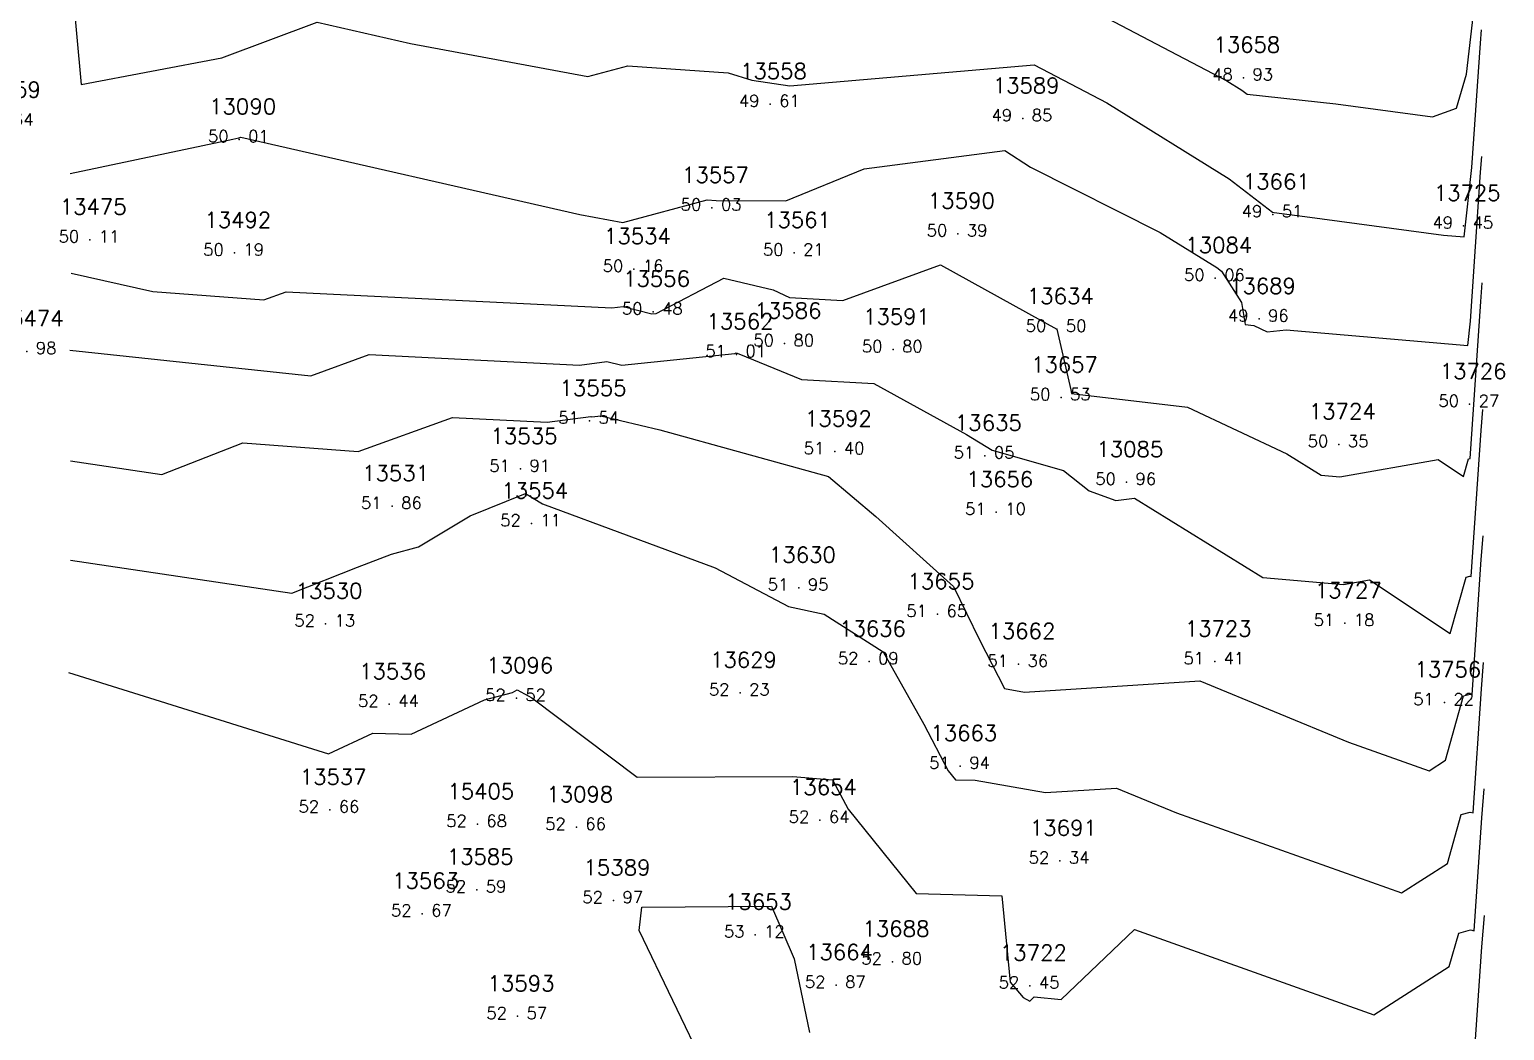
# Model space of a CAD drawing. Header units: millimetres. Extents: x 1412565 to 1412813, y 4931476 to 4931699.
# Drawn here: x 1412788.35 to 1412812.94, y 4931626.22 to 4931642.9 of the extents above; entities that cross this region are included whole.
import ezdxf
from ezdxf.enums import TextEntityAlignment as Align

# ---------------------------------------------------------------- set-up
doc = ezdxf.new("R2010")
doc.units = ezdxf.units.MM
for name, color, linetype in [('CIVIL', 50, 'Continuous'), ('CIVIL-DRAW', 80, 'Continuous'), ('CIVIL-NONAME', 130, 'Continuous'), ('CIVIL-TEXT', 240, 'Continuous'), ('CIVIL-Z', 50, 'Continuous'), ('Tcontours0', 7, 'Continuous'), ('Tcontours1', 7, 'Continuous'), ('Tcontours2', 7, 'Continuous')]:
    doc.layers.add(name, color=color, linetype=linetype)
doc.styles.add('CIVILCADMAIN', font='TXT.SHX')
doc.styles.get("Standard").update_dxf_attribs({"font": 'arial.ttf'})

# ---------------------------------------------------------------- blocks, each defined once
blk = doc.blocks.new('CIVIL-ZZ')
at = {"layer": 'CIVIL-DRAW'}
blk.add_point((0, 0), dxfattribs=at)
at = {"layer": 'CIVIL-NONAME'}
blk.add_attdef('NAME', text='', height=1.8, dxfattribs=at).set_placement((0, 2.1), align=Align.CENTER)
at = {"layer": 'CIVIL-TEXT', "flags": 8}
blk.add_attdef('TEXT', text='', height=2, dxfattribs=at).set_placement((0.2, -3.3), align=Align.CENTER)
at = {"layer": 'CIVIL-Z'}
blk.add_attdef('Z1', text='', height=1.6, dxfattribs=at).set_placement((-0.75, -0.225), align=Align.RIGHT)
blk.add_attdef('Z2', (0.75, -0.225), '', height=1.6, dxfattribs=at)

msp = doc.modelspace()

# ---------------------------------------------------------------- linework, layer by layer
at = {"layer": 'Tcontours0', "elevation": 50}
msp.add_lwpolyline([(1412789.034, 4931640.505), (1412791.744, 4931641.078), (1412791.844, 4931641.097), (1412791.875, 4931641.108), (1412797.526, 4931639.821), (1412798.244, 4931639.688), (1412799.651, 4931640.064), (1412799.799, 4931640.054), (1412800.96, 4931640.048), (1412802.265, 4931640.58), (1412804.61, 4931640.887), (1412805.042, 4931640.61), (1412807.203, 4931639.52), (1412808.145, 4931638.937), (1412808.225, 4931638.876), (1412808.558, 4931638.352), (1412808.618, 4931637.988), (1412808.762, 4931637.971), (1412808.986, 4931637.866), (1412809.303, 4931637.897), (1412812.327, 4931637.638), (1412812.373, 4931638.043), (1412812.543, 4931640.523), (1412812.564, 4931640.787)], dxfattribs=at)
at = {"layer": 'Tcontours1'}
for points, elevation in [([(1412789.05, 4931646.378), (1412789.863, 4931646.364), (1412791.212, 4931645.192), (1412791.754, 4931644.608), (1412792.057, 4931644.201), (1412792.783, 4931644.48), (1412794.031, 4931644.461), (1412796.921, 4931644.428), (1412797.06, 4931644.447), (1412797.159, 4931644.442), (1412799.012, 4931643.866), (1412802.52, 4931643.346), (1412805.373, 4931643.591), (1412808.31, 4931642.048), (1412808.561, 4931641.893), (1412808.649, 4931641.825), (1412810.13, 4931641.663), (1412811.739, 4931641.449), (1412812.138, 4931641.591), (1412812.307, 4931642.158), (1412812.422, 4931643.164), (1412812.535, 4931644.825), (1412812.549, 4931645.002)], 49), ([(1412789.026, 4931637.561), (1412793.046, 4931637.133), (1412794.016, 4931637.485), (1412797.523, 4931637.312), (1412797.98, 4931637.37), (1412798.23, 4931637.307), (1412800.114, 4931637.503), (1412800.136, 4931637.515), (1412800.152, 4931637.511), (1412800.178, 4931637.499), (1412801.22, 4931637.07), (1412802.427, 4931637.003), (1412803.974, 4931636.154), (1412804.402, 4931635.893), (1412805.591, 4931635.556), (1412806.02, 4931635.217), (1412806.46, 4931635.057), (1412806.771, 4931635.094), (1412808.911, 4931633.77), (1412810.258, 4931633.656), (1412810.691, 4931633.732), (1412812.037, 4931632.841), (1412812.301, 4931633.775), (1412812.364, 4931633.792), (1412812.384, 4931633.787), (1412812.55, 4931636.22), (1412812.578, 4931636.571)], 51), ([(1412789.039, 4931634.061), (1412792.727, 4931633.513), (1412793.824, 4931633.944), (1412794.388, 4931634.163), (1412794.839, 4931634.281), (1412795.699, 4931634.798), (1412796.621, 4931635.171), (1412796.907, 4931635), (1412799.786, 4931633.934), (1412801.005, 4931633.288), (1412801.598, 4931633.161), (1412802.583, 4931632.532), (1412803.262, 4931631.326), (1412803.669, 4931630.553), (1412803.791, 4931630.403), (1412804.119, 4931630.393), (1412805.291, 4931630.188), (1412806.473, 4931630.264), (1412807.476, 4931629.851), (1412811.223, 4931628.516), (1412811.989, 4931629.008), (1412812.219, 4931629.823), (1412812.37, 4931629.863), (1412812.416, 4931629.85), (1412812.558, 4931631.917), (1412812.593, 4931632.356)], 52), ([(1412799.638, 4931625.556), (1412798.519, 4931627.889), (1412798.562, 4931628.276), (1412800.72, 4931628.297), (1412801.098, 4931627.417), (1412801.356, 4931626.191)], 53), ([(1412812.449, 4931625.914), (1412812.565, 4931627.615), (1412812.607, 4931628.14)], 53)]:
    msp.add_lwpolyline(points, dxfattribs=dict(at, elevation=elevation))
at = {"layer": 'Tcontours2'}
for points, elevation in [([(1412788.691, 4931644.166), (1412789.054, 4931643.75), (1412789.216, 4931641.984), (1412791.558, 4931642.43), (1412793.147, 4931643.023), (1412794.703, 4931642.668), (1412797.663, 4931642.121), (1412798.329, 4931642.299), (1412800.001, 4931642.181), (1412800.396, 4931642.058), (1412801.028, 4931641.964), (1412805.101, 4931642.314), (1412806.31, 4931641.679), (1412808.353, 4931640.415), (1412809.072, 4931639.859), (1412809.101, 4931639.856), (1412809.61, 4931639.788), (1412811.926, 4931639.478), (1412812.266, 4931639.449), (1412812.397, 4931640.603), (1412812.539, 4931642.674), (1412812.557, 4931642.895)], 49.5), ([(1412789.049, 4931638.84), (1412790.412, 4931638.536), (1412792.258, 4931638.397), (1412792.63, 4931638.531), (1412798.063, 4931638.263), (1412798.248, 4931638.287), (1412798.73, 4931638.166), (1412798.802, 4931638.173), (1412799.927, 4931638.76), (1412800.752, 4931638.567), (1412801.021, 4931638.438), (1412801.911, 4931638.389), (1412803.54, 4931638.982), (1412805.48, 4931637.91), (1412805.714, 4931636.897), (1412805.724, 4931636.839), (1412807.657, 4931636.611), (1412809.31, 4931635.835), (1412809.887, 4931635.478), (1412810.198, 4931635.451), (1412811.834, 4931635.737), (1412812.258, 4931635.457), (1412812.341, 4931635.751), (1412812.361, 4931635.756), (1412812.367, 4931635.755), (1412812.546, 4931638.371), (1412812.571, 4931638.679)], 50.5), ([(1412789.039, 4931635.713), (1412790.562, 4931635.487), (1412791.909, 4931636.015), (1412793.833, 4931635.87), (1412795.403, 4931636.438), (1412796.983, 4931636.36), (1412797.711, 4931636.453), (1412797.73, 4931636.449), (1412797.875, 4931636.464), (1412798.859, 4931636.234), (1412801.671, 4931635.457), (1412802.464, 4931634.786), (1412803.757, 4931633.624), (1412804.188, 4931632.731), (1412804.606, 4931631.92), (1412804.939, 4931631.861), (1412807.86, 4931632.049), (1412810.338, 4931631.03), (1412811.683, 4931630.551), (1412811.958, 4931630.727), (1412812.26, 4931631.799), (1412812.367, 4931631.828), (1412812.4, 4931631.818), (1412812.554, 4931634.069), (1412812.586, 4931634.464)], 51.5), ([(1412789.003, 4931632.186), (1412793.339, 4931630.836), (1412794.08, 4931631.18), (1412794.718, 4931631.16), (1412795.94, 4931631.735), (1412796.407, 4931631.857), (1412796.482, 4931631.902), (1412796.727, 4931631.766), (1412798.486, 4931630.443), (1412801.076, 4931630.454), (1412801.739, 4931630.402), (1412801.998, 4931629.91), (1412803.134, 4931628.507), (1412804.56, 4931628.466), (1412804.703, 4931627.027), (1412804.919, 4931626.775), (1412805.028, 4931626.714), (1412805.1, 4931626.784), (1412805.551, 4931626.739), (1412806.771, 4931627.904), (1412810.763, 4931626.482), (1412812.021, 4931627.288), (1412812.179, 4931627.847), (1412812.373, 4931627.899), (1412812.433, 4931627.882), (1412812.561, 4931629.766), (1412812.6, 4931630.248)], 52.5)]:
    msp.add_lwpolyline(points, dxfattribs=dict(at, elevation=elevation))

# ---------------------------------------------------------------- block references
at = {"layer": 'CIVIL'}
ref = msp.add_blockref('CIVIL-ZZ', (1412808.59, 4931642.1, 48.93), dxfattribs=dict(at, xscale=0.2, yscale=0.2))
ref.add_attrib('Z2', '93', (1412808.74, 4931642.055), dxfattribs={"layer": 'CIVIL-Z', "height": 0.2, "style": 'CIVILCADMAIN'})
ref.add_attrib('Z1', '48', (1412808.07, 4931642.055), dxfattribs={"layer": 'CIVIL-Z', "height": 0.2, "style": 'CIVILCADMAIN'})
ref.add_attrib('NAME', '13658', (1412808.09, 4931642.52), dxfattribs={"layer": 'CIVIL-NONAME', "height": 0.26, "style": 'CIVILCADMAIN'})
ref = msp.add_blockref('CIVIL-ZZ', (1412800.7, 4931641.66, 49.61), dxfattribs=dict(at, xscale=0.2, yscale=0.2))
ref.add_attrib('Z2', '61', (1412800.85, 4931641.615), dxfattribs={"layer": 'CIVIL-Z', "height": 0.2, "style": 'CIVILCADMAIN'})
ref.add_attrib('Z1', '49', (1412800.18, 4931641.615), dxfattribs={"layer": 'CIVIL-Z', "height": 0.2, "style": 'CIVILCADMAIN'})
ref.add_attrib('NAME', '13558', (1412800.2, 4931642.08), dxfattribs={"layer": 'CIVIL-NONAME', "height": 0.26, "style": 'CIVILCADMAIN'})
ref = msp.add_blockref('CIVIL-ZZ', (1412787.93, 4931641.35, 49.64), dxfattribs=dict(at, xscale=0.2, yscale=0.2))
ref.add_attrib('Z2', '64', (1412788.08, 4931641.305), dxfattribs={"layer": 'CIVIL-Z', "height": 0.2, "style": 'CIVILCADMAIN'})
ref.add_attrib('Z1', '49', (1412787.41, 4931641.305), dxfattribs={"layer": 'CIVIL-Z', "height": 0.2, "style": 'CIVILCADMAIN'})
ref.add_attrib('NAME', '13459', (1412787.43, 4931641.77), dxfattribs={"layer": 'CIVIL-NONAME', "height": 0.26, "style": 'CIVILCADMAIN'})
ref = msp.add_blockref('CIVIL-ZZ', (1412804.91, 4931641.42, 49.85), dxfattribs=dict(at, xscale=0.2, yscale=0.2))
ref.add_attrib('Z2', '85', (1412805.06, 4931641.375), dxfattribs={"layer": 'CIVIL-Z', "height": 0.2, "style": 'CIVILCADMAIN'})
ref.add_attrib('Z1', '49', (1412804.39, 4931641.375), dxfattribs={"layer": 'CIVIL-Z', "height": 0.2, "style": 'CIVILCADMAIN'})
ref.add_attrib('NAME', '13589', (1412804.41, 4931641.84), dxfattribs={"layer": 'CIVIL-NONAME', "height": 0.26, "style": 'CIVILCADMAIN'})
ref = msp.add_blockref('CIVIL-ZZ', (1412791.85, 4931641.07, 50.01), dxfattribs=dict(at, xscale=0.2, yscale=0.2))
ref.add_attrib('Z2', '01', (1412792, 4931641.025), dxfattribs={"layer": 'CIVIL-Z', "height": 0.2, "style": 'CIVILCADMAIN'})
ref.add_attrib('Z1', '50', (1412791.33, 4931641.025), dxfattribs={"layer": 'CIVIL-Z', "height": 0.2, "style": 'CIVILCADMAIN'})
ref.add_attrib('NAME', '13090', (1412791.35, 4931641.49), dxfattribs={"layer": 'CIVIL-NONAME', "height": 0.26, "style": 'CIVILCADMAIN'})
ref = msp.add_blockref('CIVIL-ZZ', (1412799.73, 4931639.93, 50.03), dxfattribs=dict(at, xscale=0.2, yscale=0.2))
ref.add_attrib('Z2', '03', (1412799.88, 4931639.885), dxfattribs={"layer": 'CIVIL-Z', "height": 0.2, "style": 'CIVILCADMAIN'})
ref.add_attrib('Z1', '50', (1412799.21, 4931639.885), dxfattribs={"layer": 'CIVIL-Z', "height": 0.2, "style": 'CIVILCADMAIN'})
ref.add_attrib('NAME', '13557', (1412799.23, 4931640.35), dxfattribs={"layer": 'CIVIL-NONAME', "height": 0.26, "style": 'CIVILCADMAIN'})
ref = msp.add_blockref('CIVIL-ZZ', (1412809.08, 4931639.82, 49.51), dxfattribs=dict(at, xscale=0.2, yscale=0.2))
ref.add_attrib('Z2', '51', (1412809.23, 4931639.775), dxfattribs={"layer": 'CIVIL-Z', "height": 0.2, "style": 'CIVILCADMAIN'})
ref.add_attrib('Z1', '49', (1412808.56, 4931639.775), dxfattribs={"layer": 'CIVIL-Z', "height": 0.2, "style": 'CIVILCADMAIN'})
ref.add_attrib('NAME', '13661', (1412808.58, 4931640.24), dxfattribs={"layer": 'CIVIL-NONAME', "height": 0.26, "style": 'CIVILCADMAIN'})
ref = msp.add_blockref('CIVIL-ZZ', (1412803.83, 4931639.5, 50.39), dxfattribs=dict(at, xscale=0.2, yscale=0.2))
ref.add_attrib('Z2', '39', (1412803.98, 4931639.455), dxfattribs={"layer": 'CIVIL-Z', "height": 0.2, "style": 'CIVILCADMAIN'})
ref.add_attrib('Z1', '50', (1412803.31, 4931639.455), dxfattribs={"layer": 'CIVIL-Z', "height": 0.2, "style": 'CIVILCADMAIN'})
ref.add_attrib('NAME', '13590', (1412803.33, 4931639.92), dxfattribs={"layer": 'CIVIL-NONAME', "height": 0.26, "style": 'CIVILCADMAIN'})
ref = msp.add_blockref('CIVIL-ZZ', (1412812.26, 4931639.63, 49.45), dxfattribs=dict(at, xscale=0.2, yscale=0.2))
ref.add_attrib('Z2', '45', (1412812.41, 4931639.585), dxfattribs={"layer": 'CIVIL-Z', "height": 0.2, "style": 'CIVILCADMAIN'})
ref.add_attrib('Z1', '49', (1412811.74, 4931639.585), dxfattribs={"layer": 'CIVIL-Z', "height": 0.2, "style": 'CIVILCADMAIN'})
ref.add_attrib('NAME', '13725', (1412811.76, 4931640.05), dxfattribs={"layer": 'CIVIL-NONAME', "height": 0.26, "style": 'CIVILCADMAIN'})
ref = msp.add_blockref('CIVIL-ZZ', (1412789.36, 4931639.4, 50.11), dxfattribs=dict(at, xscale=0.2, yscale=0.2))
ref.add_attrib('Z2', '11', (1412789.51, 4931639.355), dxfattribs={"layer": 'CIVIL-Z', "height": 0.2, "style": 'CIVILCADMAIN'})
ref.add_attrib('Z1', '50', (1412788.84, 4931639.355), dxfattribs={"layer": 'CIVIL-Z', "height": 0.2, "style": 'CIVILCADMAIN'})
ref.add_attrib('NAME', '13475', (1412788.86, 4931639.82), dxfattribs={"layer": 'CIVIL-NONAME', "height": 0.26, "style": 'CIVILCADMAIN'})
ref = msp.add_blockref('CIVIL-ZZ', (1412791.77, 4931639.18, 50.19), dxfattribs=dict(at, xscale=0.2, yscale=0.2))
ref.add_attrib('Z2', '19', (1412791.92, 4931639.135), dxfattribs={"layer": 'CIVIL-Z', "height": 0.2, "style": 'CIVILCADMAIN'})
ref.add_attrib('Z1', '50', (1412791.25, 4931639.135), dxfattribs={"layer": 'CIVIL-Z', "height": 0.2, "style": 'CIVILCADMAIN'})
ref.add_attrib('NAME', '13492', (1412791.27, 4931639.6), dxfattribs={"layer": 'CIVIL-NONAME', "height": 0.26, "style": 'CIVILCADMAIN'})
ref = msp.add_blockref('CIVIL-ZZ', (1412801.1, 4931639.18, 50.21), dxfattribs=dict(at, xscale=0.2, yscale=0.2))
ref.add_attrib('Z2', '21', (1412801.25, 4931639.135), dxfattribs={"layer": 'CIVIL-Z', "height": 0.2, "style": 'CIVILCADMAIN'})
ref.add_attrib('Z1', '50', (1412800.58, 4931639.135), dxfattribs={"layer": 'CIVIL-Z', "height": 0.2, "style": 'CIVILCADMAIN'})
ref.add_attrib('NAME', '13561', (1412800.6, 4931639.6), dxfattribs={"layer": 'CIVIL-NONAME', "height": 0.26, "style": 'CIVILCADMAIN'})
ref = msp.add_blockref('CIVIL-ZZ', (1412798.43, 4931638.91, 50.16), dxfattribs=dict(at, xscale=0.2, yscale=0.2))
ref.add_attrib('Z2', '16', (1412798.58, 4931638.865), dxfattribs={"layer": 'CIVIL-Z', "height": 0.2, "style": 'CIVILCADMAIN'})
ref.add_attrib('Z1', '50', (1412797.91, 4931638.865), dxfattribs={"layer": 'CIVIL-Z', "height": 0.2, "style": 'CIVILCADMAIN'})
ref.add_attrib('NAME', '13534', (1412797.93, 4931639.33), dxfattribs={"layer": 'CIVIL-NONAME', "height": 0.26, "style": 'CIVILCADMAIN'})
ref = msp.add_blockref('CIVIL-ZZ', (1412808.12, 4931638.76, 50.06), dxfattribs=dict(at, xscale=0.2, yscale=0.2))
ref.add_attrib('Z2', '06', (1412808.27, 4931638.715), dxfattribs={"layer": 'CIVIL-Z', "height": 0.2, "style": 'CIVILCADMAIN'})
ref.add_attrib('Z1', '50', (1412807.6, 4931638.715), dxfattribs={"layer": 'CIVIL-Z', "height": 0.2, "style": 'CIVILCADMAIN'})
ref.add_attrib('NAME', '13084', (1412807.62, 4931639.18), dxfattribs={"layer": 'CIVIL-NONAME', "height": 0.26, "style": 'CIVILCADMAIN'})
ref = msp.add_blockref('CIVIL-ZZ', (1412798.75, 4931638.2, 50.48), dxfattribs=dict(at, xscale=0.2, yscale=0.2))
ref.add_attrib('Z2', '48', (1412798.9, 4931638.155), dxfattribs={"layer": 'CIVIL-Z', "height": 0.2, "style": 'CIVILCADMAIN'})
ref.add_attrib('Z1', '50', (1412798.23, 4931638.155), dxfattribs={"layer": 'CIVIL-Z', "height": 0.2, "style": 'CIVILCADMAIN'})
ref.add_attrib('NAME', '13556', (1412798.25, 4931638.62), dxfattribs={"layer": 'CIVIL-NONAME', "height": 0.26, "style": 'CIVILCADMAIN'})
ref = msp.add_blockref('CIVIL-ZZ', (1412808.85, 4931638.08, 49.96), dxfattribs=dict(at, xscale=0.2, yscale=0.2))
ref.add_attrib('Z2', '96', (1412809, 4931638.035), dxfattribs={"layer": 'CIVIL-Z', "height": 0.2, "style": 'CIVILCADMAIN'})
ref.add_attrib('Z1', '49', (1412808.33, 4931638.035), dxfattribs={"layer": 'CIVIL-Z', "height": 0.2, "style": 'CIVILCADMAIN'})
ref.add_attrib('NAME', '13689', (1412808.35, 4931638.5), dxfattribs={"layer": 'CIVIL-NONAME', "height": 0.26, "style": 'CIVILCADMAIN'})
ref = msp.add_blockref('CIVIL-ZZ', (1412805.48, 4931637.91, 50.5), dxfattribs=dict(at, xscale=0.2, yscale=0.2))
ref.add_attrib('Z2', '50', (1412805.63, 4931637.865), dxfattribs={"layer": 'CIVIL-Z', "height": 0.2, "style": 'CIVILCADMAIN'})
ref.add_attrib('Z1', '50', (1412804.96, 4931637.865), dxfattribs={"layer": 'CIVIL-Z', "height": 0.2, "style": 'CIVILCADMAIN'})
ref.add_attrib('NAME', '13634', (1412804.98, 4931638.33), dxfattribs={"layer": 'CIVIL-NONAME', "height": 0.26, "style": 'CIVILCADMAIN'})
ref = msp.add_blockref('CIVIL-ZZ', (1412788.31, 4931637.54, 50.98), dxfattribs=dict(at, xscale=0.2, yscale=0.2))
ref.add_attrib('Z2', '98', (1412788.46, 4931637.495), dxfattribs={"layer": 'CIVIL-Z', "height": 0.2, "style": 'CIVILCADMAIN'})
ref.add_attrib('Z1', '50', (1412787.79, 4931637.495), dxfattribs={"layer": 'CIVIL-Z', "height": 0.2, "style": 'CIVILCADMAIN'})
ref.add_attrib('NAME', '13474', (1412787.81, 4931637.96), dxfattribs={"layer": 'CIVIL-NONAME', "height": 0.26, "style": 'CIVILCADMAIN'})
ref = msp.add_blockref('CIVIL-ZZ', (1412800.94, 4931637.67, 50.8), dxfattribs=dict(at, xscale=0.2, yscale=0.2))
ref.add_attrib('Z2', '80', (1412801.09, 4931637.625), dxfattribs={"layer": 'CIVIL-Z', "height": 0.2, "style": 'CIVILCADMAIN'})
ref.add_attrib('Z1', '50', (1412800.42, 4931637.625), dxfattribs={"layer": 'CIVIL-Z', "height": 0.2, "style": 'CIVILCADMAIN'})
ref.add_attrib('NAME', '13586', (1412800.44, 4931638.09), dxfattribs={"layer": 'CIVIL-NONAME', "height": 0.26, "style": 'CIVILCADMAIN'})
ref = msp.add_blockref('CIVIL-ZZ', (1412802.75, 4931637.57, 50.8), dxfattribs=dict(at, xscale=0.2, yscale=0.2))
ref.add_attrib('Z2', '80', (1412802.9, 4931637.525), dxfattribs={"layer": 'CIVIL-Z', "height": 0.2, "style": 'CIVILCADMAIN'})
ref.add_attrib('Z1', '50', (1412802.23, 4931637.525), dxfattribs={"layer": 'CIVIL-Z', "height": 0.2, "style": 'CIVILCADMAIN'})
ref.add_attrib('NAME', '13591', (1412802.25, 4931637.99), dxfattribs={"layer": 'CIVIL-NONAME', "height": 0.26, "style": 'CIVILCADMAIN'})
ref = msp.add_blockref('CIVIL-ZZ', (1412800.14, 4931637.49, 51.01), dxfattribs=dict(at, xscale=0.2, yscale=0.2))
ref.add_attrib('Z2', '01', (1412800.29, 4931637.445), dxfattribs={"layer": 'CIVIL-Z', "height": 0.2, "style": 'CIVILCADMAIN'})
ref.add_attrib('Z1', '51', (1412799.62, 4931637.445), dxfattribs={"layer": 'CIVIL-Z', "height": 0.2, "style": 'CIVILCADMAIN'})
ref.add_attrib('NAME', '13562', (1412799.64, 4931637.91), dxfattribs={"layer": 'CIVIL-NONAME', "height": 0.26, "style": 'CIVILCADMAIN'})
ref = msp.add_blockref('CIVIL-ZZ', (1412805.55, 4931636.77, 50.53), dxfattribs=dict(at, xscale=0.2, yscale=0.2))
ref.add_attrib('Z2', '53', (1412805.7, 4931636.725), dxfattribs={"layer": 'CIVIL-Z', "height": 0.2, "style": 'CIVILCADMAIN'})
ref.add_attrib('Z1', '50', (1412805.03, 4931636.725), dxfattribs={"layer": 'CIVIL-Z', "height": 0.2, "style": 'CIVILCADMAIN'})
ref.add_attrib('NAME', '13657', (1412805.05, 4931637.19), dxfattribs={"layer": 'CIVIL-NONAME', "height": 0.26, "style": 'CIVILCADMAIN'})
ref = msp.add_blockref('CIVIL-ZZ', (1412812.36, 4931636.66, 50.27), dxfattribs=dict(at, xscale=0.2, yscale=0.2))
ref.add_attrib('Z2', '27', (1412812.51, 4931636.615), dxfattribs={"layer": 'CIVIL-Z', "height": 0.2, "style": 'CIVILCADMAIN'})
ref.add_attrib('Z1', '50', (1412811.84, 4931636.615), dxfattribs={"layer": 'CIVIL-Z', "height": 0.2, "style": 'CIVILCADMAIN'})
ref.add_attrib('NAME', '13726', (1412811.86, 4931637.08), dxfattribs={"layer": 'CIVIL-NONAME', "height": 0.26, "style": 'CIVILCADMAIN'})
ref = msp.add_blockref('CIVIL-ZZ', (1412797.69, 4931636.38, 51.54), dxfattribs=dict(at, xscale=0.2, yscale=0.2))
ref.add_attrib('Z2', '54', (1412797.84, 4931636.335), dxfattribs={"layer": 'CIVIL-Z', "height": 0.2, "style": 'CIVILCADMAIN'})
ref.add_attrib('Z1', '51', (1412797.17, 4931636.335), dxfattribs={"layer": 'CIVIL-Z', "height": 0.2, "style": 'CIVILCADMAIN'})
ref.add_attrib('NAME', '13555', (1412797.19, 4931636.8), dxfattribs={"layer": 'CIVIL-NONAME', "height": 0.26, "style": 'CIVILCADMAIN'})
ref = msp.add_blockref('CIVIL-ZZ', (1412801.78, 4931635.87, 51.4), dxfattribs=dict(at, xscale=0.2, yscale=0.2))
ref.add_attrib('Z2', '40', (1412801.93, 4931635.825), dxfattribs={"layer": 'CIVIL-Z', "height": 0.2, "style": 'CIVILCADMAIN'})
ref.add_attrib('Z1', '51', (1412801.26, 4931635.825), dxfattribs={"layer": 'CIVIL-Z', "height": 0.2, "style": 'CIVILCADMAIN'})
ref.add_attrib('NAME', '13592', (1412801.28, 4931636.29), dxfattribs={"layer": 'CIVIL-NONAME', "height": 0.26, "style": 'CIVILCADMAIN'})
ref = msp.add_blockref('CIVIL-ZZ', (1412804.28, 4931635.8, 51.05), dxfattribs=dict(at, xscale=0.2, yscale=0.2))
ref.add_attrib('Z2', '05', (1412804.43, 4931635.755), dxfattribs={"layer": 'CIVIL-Z', "height": 0.2, "style": 'CIVILCADMAIN'})
ref.add_attrib('Z1', '51', (1412803.76, 4931635.755), dxfattribs={"layer": 'CIVIL-Z', "height": 0.2, "style": 'CIVILCADMAIN'})
ref.add_attrib('NAME', '13635', (1412803.78, 4931636.22), dxfattribs={"layer": 'CIVIL-NONAME', "height": 0.26, "style": 'CIVILCADMAIN'})
ref = msp.add_blockref('CIVIL-ZZ', (1412810.18, 4931635.99, 50.35), dxfattribs=dict(at, xscale=0.2, yscale=0.2))
ref.add_attrib('Z2', '35', (1412810.33, 4931635.945), dxfattribs={"layer": 'CIVIL-Z', "height": 0.2, "style": 'CIVILCADMAIN'})
ref.add_attrib('Z1', '50', (1412809.66, 4931635.945), dxfattribs={"layer": 'CIVIL-Z', "height": 0.2, "style": 'CIVILCADMAIN'})
ref.add_attrib('NAME', '13724', (1412809.68, 4931636.41), dxfattribs={"layer": 'CIVIL-NONAME', "height": 0.26, "style": 'CIVILCADMAIN'})
ref = msp.add_blockref('CIVIL-ZZ', (1412796.54, 4931635.58, 51.91), dxfattribs=dict(at, xscale=0.2, yscale=0.2))
ref.add_attrib('Z2', '91', (1412796.69, 4931635.535), dxfattribs={"layer": 'CIVIL-Z', "height": 0.2, "style": 'CIVILCADMAIN'})
ref.add_attrib('Z1', '51', (1412796.02, 4931635.535), dxfattribs={"layer": 'CIVIL-Z', "height": 0.2, "style": 'CIVILCADMAIN'})
ref.add_attrib('NAME', '13535', (1412796.04, 4931636), dxfattribs={"layer": 'CIVIL-NONAME', "height": 0.26, "style": 'CIVILCADMAIN'})
ref = msp.add_blockref('CIVIL-ZZ', (1412806.64, 4931635.36, 50.96), dxfattribs=dict(at, xscale=0.2, yscale=0.2))
ref.add_attrib('Z2', '96', (1412806.79, 4931635.315), dxfattribs={"layer": 'CIVIL-Z', "height": 0.2, "style": 'CIVILCADMAIN'})
ref.add_attrib('Z1', '50', (1412806.12, 4931635.315), dxfattribs={"layer": 'CIVIL-Z', "height": 0.2, "style": 'CIVILCADMAIN'})
ref.add_attrib('NAME', '13085', (1412806.14, 4931635.78), dxfattribs={"layer": 'CIVIL-NONAME', "height": 0.26, "style": 'CIVILCADMAIN'})
ref = msp.add_blockref('CIVIL-ZZ', (1412794.4, 4931634.96, 51.86), dxfattribs=dict(at, xscale=0.2, yscale=0.2))
ref.add_attrib('Z2', '86', (1412794.55, 4931634.915), dxfattribs={"layer": 'CIVIL-Z', "height": 0.2, "style": 'CIVILCADMAIN'})
ref.add_attrib('Z1', '51', (1412793.88, 4931634.915), dxfattribs={"layer": 'CIVIL-Z', "height": 0.2, "style": 'CIVILCADMAIN'})
ref.add_attrib('NAME', '13531', (1412793.9, 4931635.38), dxfattribs={"layer": 'CIVIL-NONAME', "height": 0.26, "style": 'CIVILCADMAIN'})
ref = msp.add_blockref('CIVIL-ZZ', (1412804.47, 4931634.86, 51.1), dxfattribs=dict(at, xscale=0.2, yscale=0.2))
ref.add_attrib('Z2', '10', (1412804.62, 4931634.815), dxfattribs={"layer": 'CIVIL-Z', "height": 0.2, "style": 'CIVILCADMAIN'})
ref.add_attrib('Z1', '51', (1412803.95, 4931634.815), dxfattribs={"layer": 'CIVIL-Z', "height": 0.2, "style": 'CIVILCADMAIN'})
ref.add_attrib('NAME', '13656', (1412803.97, 4931635.28), dxfattribs={"layer": 'CIVIL-NONAME', "height": 0.26, "style": 'CIVILCADMAIN'})
ref = msp.add_blockref('CIVIL-ZZ', (1412796.72, 4931634.67, 52.11), dxfattribs=dict(at, xscale=0.2, yscale=0.2))
ref.add_attrib('Z2', '11', (1412796.87, 4931634.625), dxfattribs={"layer": 'CIVIL-Z', "height": 0.2, "style": 'CIVILCADMAIN'})
ref.add_attrib('Z1', '52', (1412796.2, 4931634.625), dxfattribs={"layer": 'CIVIL-Z', "height": 0.2, "style": 'CIVILCADMAIN'})
ref.add_attrib('NAME', '13554', (1412796.22, 4931635.09), dxfattribs={"layer": 'CIVIL-NONAME', "height": 0.26, "style": 'CIVILCADMAIN'})
ref = msp.add_blockref('CIVIL-ZZ', (1412801.18, 4931633.6, 51.95), dxfattribs=dict(at, xscale=0.2, yscale=0.2))
ref.add_attrib('Z2', '95', (1412801.33, 4931633.555), dxfattribs={"layer": 'CIVIL-Z', "height": 0.2, "style": 'CIVILCADMAIN'})
ref.add_attrib('Z1', '51', (1412800.66, 4931633.555), dxfattribs={"layer": 'CIVIL-Z', "height": 0.2, "style": 'CIVILCADMAIN'})
ref.add_attrib('NAME', '13630', (1412800.68, 4931634.02), dxfattribs={"layer": 'CIVIL-NONAME', "height": 0.26, "style": 'CIVILCADMAIN'})
ref = msp.add_blockref('CIVIL-ZZ', (1412803.49, 4931633.16, 51.65), dxfattribs=dict(at, xscale=0.2, yscale=0.2))
ref.add_attrib('Z2', '65', (1412803.64, 4931633.115), dxfattribs={"layer": 'CIVIL-Z', "height": 0.2, "style": 'CIVILCADMAIN'})
ref.add_attrib('Z1', '51', (1412802.97, 4931633.115), dxfattribs={"layer": 'CIVIL-Z', "height": 0.2, "style": 'CIVILCADMAIN'})
ref.add_attrib('NAME', '13655', (1412802.99, 4931633.58), dxfattribs={"layer": 'CIVIL-NONAME', "height": 0.26, "style": 'CIVILCADMAIN'})
ref = msp.add_blockref('CIVIL-ZZ', (1412793.29, 4931633, 52.13), dxfattribs=dict(at, xscale=0.2, yscale=0.2))
ref.add_attrib('Z2', '13', (1412793.44, 4931632.955), dxfattribs={"layer": 'CIVIL-Z', "height": 0.2, "style": 'CIVILCADMAIN'})
ref.add_attrib('Z1', '52', (1412792.77, 4931632.955), dxfattribs={"layer": 'CIVIL-Z', "height": 0.2, "style": 'CIVILCADMAIN'})
ref.add_attrib('NAME', '13530', (1412792.79, 4931633.42), dxfattribs={"layer": 'CIVIL-NONAME', "height": 0.26, "style": 'CIVILCADMAIN'})
ref = msp.add_blockref('CIVIL-ZZ', (1412810.28, 4931633.01, 51.18), dxfattribs=dict(at, xscale=0.2, yscale=0.2))
ref.add_attrib('Z2', '18', (1412810.43, 4931632.965), dxfattribs={"layer": 'CIVIL-Z', "height": 0.2, "style": 'CIVILCADMAIN'})
ref.add_attrib('Z1', '51', (1412809.76, 4931632.965), dxfattribs={"layer": 'CIVIL-Z', "height": 0.2, "style": 'CIVILCADMAIN'})
ref.add_attrib('NAME', '13727', (1412809.78, 4931633.43), dxfattribs={"layer": 'CIVIL-NONAME', "height": 0.26, "style": 'CIVILCADMAIN'})
ref = msp.add_blockref('CIVIL-ZZ', (1412802.35, 4931632.37, 52.09), dxfattribs=dict(at, xscale=0.2, yscale=0.2))
ref.add_attrib('Z2', '09', (1412802.5, 4931632.325), dxfattribs={"layer": 'CIVIL-Z', "height": 0.2, "style": 'CIVILCADMAIN'})
ref.add_attrib('Z1', '52', (1412801.83, 4931632.325), dxfattribs={"layer": 'CIVIL-Z', "height": 0.2, "style": 'CIVILCADMAIN'})
ref.add_attrib('NAME', '13636', (1412801.85, 4931632.79), dxfattribs={"layer": 'CIVIL-NONAME', "height": 0.26, "style": 'CIVILCADMAIN'})
ref = msp.add_blockref('CIVIL-ZZ', (1412804.84, 4931632.33, 51.36), dxfattribs=dict(at, xscale=0.2, yscale=0.2))
ref.add_attrib('Z2', '36', (1412804.99, 4931632.285), dxfattribs={"layer": 'CIVIL-Z', "height": 0.2, "style": 'CIVILCADMAIN'})
ref.add_attrib('Z1', '51', (1412804.32, 4931632.285), dxfattribs={"layer": 'CIVIL-Z', "height": 0.2, "style": 'CIVILCADMAIN'})
ref.add_attrib('NAME', '13662', (1412804.34, 4931632.75), dxfattribs={"layer": 'CIVIL-NONAME', "height": 0.26, "style": 'CIVILCADMAIN'})
ref = msp.add_blockref('CIVIL-ZZ', (1412808.11, 4931632.37, 51.41), dxfattribs=dict(at, xscale=0.2, yscale=0.2))
ref.add_attrib('Z2', '41', (1412808.26, 4931632.325), dxfattribs={"layer": 'CIVIL-Z', "height": 0.2, "style": 'CIVILCADMAIN'})
ref.add_attrib('Z1', '51', (1412807.59, 4931632.325), dxfattribs={"layer": 'CIVIL-Z', "height": 0.2, "style": 'CIVILCADMAIN'})
ref.add_attrib('NAME', '13723', (1412807.61, 4931632.79), dxfattribs={"layer": 'CIVIL-NONAME', "height": 0.26, "style": 'CIVILCADMAIN'})
ref = msp.add_blockref('CIVIL-ZZ', (1412800.2, 4931631.85, 52.23), dxfattribs=dict(at, xscale=0.2, yscale=0.2))
ref.add_attrib('Z2', '23', (1412800.35, 4931631.805), dxfattribs={"layer": 'CIVIL-Z', "height": 0.2, "style": 'CIVILCADMAIN'})
ref.add_attrib('Z1', '52', (1412799.68, 4931631.805), dxfattribs={"layer": 'CIVIL-Z', "height": 0.2, "style": 'CIVILCADMAIN'})
ref.add_attrib('NAME', '13629', (1412799.7, 4931632.27), dxfattribs={"layer": 'CIVIL-NONAME', "height": 0.26, "style": 'CIVILCADMAIN'})
ref = msp.add_blockref('CIVIL-ZZ', (1412794.35, 4931631.66, 52.44), dxfattribs=dict(at, xscale=0.2, yscale=0.2))
ref.add_attrib('Z2', '44', (1412794.5, 4931631.615), dxfattribs={"layer": 'CIVIL-Z', "height": 0.2, "style": 'CIVILCADMAIN'})
ref.add_attrib('Z1', '52', (1412793.83, 4931631.615), dxfattribs={"layer": 'CIVIL-Z', "height": 0.2, "style": 'CIVILCADMAIN'})
ref.add_attrib('NAME', '13536', (1412793.85, 4931632.08), dxfattribs={"layer": 'CIVIL-NONAME', "height": 0.26, "style": 'CIVILCADMAIN'})
ref = msp.add_blockref('CIVIL-ZZ', (1412796.47, 4931631.76, 52.52), dxfattribs=dict(at, xscale=0.2, yscale=0.2))
ref.add_attrib('Z2', '52', (1412796.62, 4931631.715), dxfattribs={"layer": 'CIVIL-Z', "height": 0.2, "style": 'CIVILCADMAIN'})
ref.add_attrib('Z1', '52', (1412795.95, 4931631.715), dxfattribs={"layer": 'CIVIL-Z', "height": 0.2, "style": 'CIVILCADMAIN'})
ref.add_attrib('NAME', '13096', (1412795.97, 4931632.18), dxfattribs={"layer": 'CIVIL-NONAME', "height": 0.26, "style": 'CIVILCADMAIN'})
ref = msp.add_blockref('CIVIL-ZZ', (1412811.94, 4931631.69, 51.22), dxfattribs=dict(at, xscale=0.2, yscale=0.2))
ref.add_attrib('Z2', '22', (1412812.09, 4931631.645), dxfattribs={"layer": 'CIVIL-Z', "height": 0.2, "style": 'CIVILCADMAIN'})
ref.add_attrib('Z1', '51', (1412811.42, 4931631.645), dxfattribs={"layer": 'CIVIL-Z', "height": 0.2, "style": 'CIVILCADMAIN'})
ref.add_attrib('NAME', '13756', (1412811.44, 4931632.11), dxfattribs={"layer": 'CIVIL-NONAME', "height": 0.26, "style": 'CIVILCADMAIN'})
ref = msp.add_blockref('CIVIL-ZZ', (1412803.87, 4931630.63, 51.94), dxfattribs=dict(at, xscale=0.2, yscale=0.2))
ref.add_attrib('Z2', '94', (1412804.02, 4931630.585), dxfattribs={"layer": 'CIVIL-Z', "height": 0.2, "style": 'CIVILCADMAIN'})
ref.add_attrib('Z1', '51', (1412803.35, 4931630.585), dxfattribs={"layer": 'CIVIL-Z', "height": 0.2, "style": 'CIVILCADMAIN'})
ref.add_attrib('NAME', '13663', (1412803.37, 4931631.05), dxfattribs={"layer": 'CIVIL-NONAME', "height": 0.26, "style": 'CIVILCADMAIN'})
ref = msp.add_blockref('CIVIL-ZZ', (1412793.36, 4931629.9, 52.66), dxfattribs=dict(at, xscale=0.2, yscale=0.2))
ref.add_attrib('Z2', '66', (1412793.51, 4931629.855), dxfattribs={"layer": 'CIVIL-Z', "height": 0.2, "style": 'CIVILCADMAIN'})
ref.add_attrib('Z1', '52', (1412792.84, 4931629.855), dxfattribs={"layer": 'CIVIL-Z', "height": 0.2, "style": 'CIVILCADMAIN'})
ref.add_attrib('NAME', '13537', (1412792.86, 4931630.32), dxfattribs={"layer": 'CIVIL-NONAME', "height": 0.26, "style": 'CIVILCADMAIN'})
ref = msp.add_blockref('CIVIL-ZZ', (1412795.82, 4931629.66, 52.68), dxfattribs=dict(at, xscale=0.2, yscale=0.2))
ref.add_attrib('Z2', '68', (1412795.97, 4931629.615), dxfattribs={"layer": 'CIVIL-Z', "height": 0.2, "style": 'CIVILCADMAIN'})
ref.add_attrib('Z1', '52', (1412795.3, 4931629.615), dxfattribs={"layer": 'CIVIL-Z', "height": 0.2, "style": 'CIVILCADMAIN'})
ref.add_attrib('NAME', '15405', (1412795.32, 4931630.08), dxfattribs={"layer": 'CIVIL-NONAME', "height": 0.26, "style": 'CIVILCADMAIN'})
ref = msp.add_blockref('CIVIL-ZZ', (1412801.53, 4931629.73, 52.64), dxfattribs=dict(at, xscale=0.2, yscale=0.2))
ref.add_attrib('Z2', '64', (1412801.68, 4931629.685), dxfattribs={"layer": 'CIVIL-Z', "height": 0.2, "style": 'CIVILCADMAIN'})
ref.add_attrib('Z1', '52', (1412801.01, 4931629.685), dxfattribs={"layer": 'CIVIL-Z', "height": 0.2, "style": 'CIVILCADMAIN'})
ref.add_attrib('NAME', '13654', (1412801.03, 4931630.15), dxfattribs={"layer": 'CIVIL-NONAME', "height": 0.26, "style": 'CIVILCADMAIN'})
ref = msp.add_blockref('CIVIL-ZZ', (1412797.47, 4931629.61, 52.66), dxfattribs=dict(at, xscale=0.2, yscale=0.2))
ref.add_attrib('Z2', '66', (1412797.62, 4931629.565), dxfattribs={"layer": 'CIVIL-Z', "height": 0.2, "style": 'CIVILCADMAIN'})
ref.add_attrib('Z1', '52', (1412796.95, 4931629.565), dxfattribs={"layer": 'CIVIL-Z', "height": 0.2, "style": 'CIVILCADMAIN'})
ref.add_attrib('NAME', '13098', (1412796.97, 4931630.03), dxfattribs={"layer": 'CIVIL-NONAME', "height": 0.26, "style": 'CIVILCADMAIN'})
ref = msp.add_blockref('CIVIL-ZZ', (1412805.53, 4931629.05, 52.34), dxfattribs=dict(at, xscale=0.2, yscale=0.2))
ref.add_attrib('Z2', '34', (1412805.68, 4931629.005), dxfattribs={"layer": 'CIVIL-Z', "height": 0.2, "style": 'CIVILCADMAIN'})
ref.add_attrib('Z1', '52', (1412805.01, 4931629.005), dxfattribs={"layer": 'CIVIL-Z', "height": 0.2, "style": 'CIVILCADMAIN'})
ref.add_attrib('NAME', '13691', (1412805.03, 4931629.47), dxfattribs={"layer": 'CIVIL-NONAME', "height": 0.26, "style": 'CIVILCADMAIN'})
ref = msp.add_blockref('CIVIL-ZZ', (1412795.81, 4931628.57, 52.59), dxfattribs=dict(at, xscale=0.2, yscale=0.2))
ref.add_attrib('Z2', '59', (1412795.96, 4931628.525), dxfattribs={"layer": 'CIVIL-Z', "height": 0.2, "style": 'CIVILCADMAIN'})
ref.add_attrib('Z1', '52', (1412795.29, 4931628.525), dxfattribs={"layer": 'CIVIL-Z', "height": 0.2, "style": 'CIVILCADMAIN'})
ref.add_attrib('NAME', '13585', (1412795.31, 4931628.99), dxfattribs={"layer": 'CIVIL-NONAME', "height": 0.26, "style": 'CIVILCADMAIN'})
ref = msp.add_blockref('CIVIL-ZZ', (1412794.9, 4931628.17, 52.67), dxfattribs=dict(at, xscale=0.2, yscale=0.2))
ref.add_attrib('Z2', '67', (1412795.05, 4931628.125), dxfattribs={"layer": 'CIVIL-Z', "height": 0.2, "style": 'CIVILCADMAIN'})
ref.add_attrib('Z1', '52', (1412794.38, 4931628.125), dxfattribs={"layer": 'CIVIL-Z', "height": 0.2, "style": 'CIVILCADMAIN'})
ref.add_attrib('NAME', '13563', (1412794.4, 4931628.59), dxfattribs={"layer": 'CIVIL-NONAME', "height": 0.26, "style": 'CIVILCADMAIN'})
ref = msp.add_blockref('CIVIL-ZZ', (1412798.09, 4931628.39, 52.97), dxfattribs=dict(at, xscale=0.2, yscale=0.2))
ref.add_attrib('Z2', '97', (1412798.24, 4931628.345), dxfattribs={"layer": 'CIVIL-Z', "height": 0.2, "style": 'CIVILCADMAIN'})
ref.add_attrib('Z1', '52', (1412797.57, 4931628.345), dxfattribs={"layer": 'CIVIL-Z', "height": 0.2, "style": 'CIVILCADMAIN'})
ref.add_attrib('NAME', '15389', (1412797.59, 4931628.81), dxfattribs={"layer": 'CIVIL-NONAME', "height": 0.26, "style": 'CIVILCADMAIN'})
ref = msp.add_blockref('CIVIL-ZZ', (1412800.45, 4931627.82, 53.12), dxfattribs=dict(at, xscale=0.2, yscale=0.2))
ref.add_attrib('Z2', '12', (1412800.6, 4931627.775), dxfattribs={"layer": 'CIVIL-Z', "height": 0.2, "style": 'CIVILCADMAIN'})
ref.add_attrib('Z1', '53', (1412799.93, 4931627.775), dxfattribs={"layer": 'CIVIL-Z', "height": 0.2, "style": 'CIVILCADMAIN'})
ref.add_attrib('NAME', '13653', (1412799.95, 4931628.24), dxfattribs={"layer": 'CIVIL-NONAME', "height": 0.26, "style": 'CIVILCADMAIN'})
ref = msp.add_blockref('CIVIL-ZZ', (1412802.74, 4931627.37, 52.8), dxfattribs=dict(at, xscale=0.2, yscale=0.2))
ref.add_attrib('Z2', '80', (1412802.89, 4931627.325), dxfattribs={"layer": 'CIVIL-Z', "height": 0.2, "style": 'CIVILCADMAIN'})
ref.add_attrib('Z1', '52', (1412802.22, 4931627.325), dxfattribs={"layer": 'CIVIL-Z', "height": 0.2, "style": 'CIVILCADMAIN'})
ref.add_attrib('NAME', '13688', (1412802.24, 4931627.79), dxfattribs={"layer": 'CIVIL-NONAME', "height": 0.26, "style": 'CIVILCADMAIN'})
ref = msp.add_blockref('CIVIL-ZZ', (1412801.8, 4931626.98, 52.87), dxfattribs=dict(at, xscale=0.2, yscale=0.2))
ref.add_attrib('Z2', '87', (1412801.95, 4931626.935), dxfattribs={"layer": 'CIVIL-Z', "height": 0.2, "style": 'CIVILCADMAIN'})
ref.add_attrib('Z1', '52', (1412801.28, 4931626.935), dxfattribs={"layer": 'CIVIL-Z', "height": 0.2, "style": 'CIVILCADMAIN'})
ref.add_attrib('NAME', '13664', (1412801.3, 4931627.4), dxfattribs={"layer": 'CIVIL-NONAME', "height": 0.26, "style": 'CIVILCADMAIN'})
ref = msp.add_blockref('CIVIL-ZZ', (1412805.03, 4931626.97, 52.45), dxfattribs=dict(at, xscale=0.2, yscale=0.2))
ref.add_attrib('Z2', '45', (1412805.18, 4931626.925), dxfattribs={"layer": 'CIVIL-Z', "height": 0.2, "style": 'CIVILCADMAIN'})
ref.add_attrib('Z1', '52', (1412804.51, 4931626.925), dxfattribs={"layer": 'CIVIL-Z', "height": 0.2, "style": 'CIVILCADMAIN'})
ref.add_attrib('NAME', '13722', (1412804.53, 4931627.39), dxfattribs={"layer": 'CIVIL-NONAME', "height": 0.26, "style": 'CIVILCADMAIN'})
ref = msp.add_blockref('CIVIL-ZZ', (1412796.49, 4931626.46, 52.57), dxfattribs=dict(at, xscale=0.2, yscale=0.2))
ref.add_attrib('Z2', '57', (1412796.64, 4931626.415), dxfattribs={"layer": 'CIVIL-Z', "height": 0.2, "style": 'CIVILCADMAIN'})
ref.add_attrib('Z1', '52', (1412795.97, 4931626.415), dxfattribs={"layer": 'CIVIL-Z', "height": 0.2, "style": 'CIVILCADMAIN'})
ref.add_attrib('NAME', '13593', (1412795.99, 4931626.88), dxfattribs={"layer": 'CIVIL-NONAME', "height": 0.26, "style": 'CIVILCADMAIN'})

doc.saveas('drawing.dxf')
